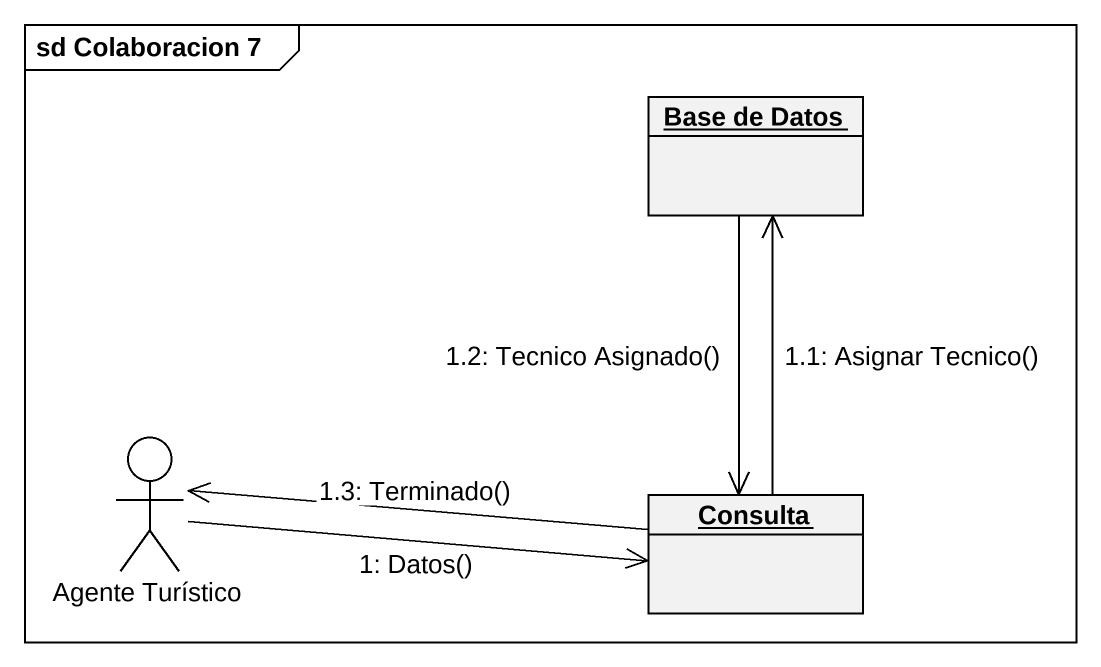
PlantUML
@startuml
mainframe sd Colaboracion 7
allowmixing
hide circle
hide empty members
object "Base de Datos" as Base_de_Datos
actor "Agente Turístico" as Agente_Turístico
object Consulta
Agente_Turístico -right-> Consulta : 1: Datos()
Consulta -up-> Base_de_Datos : 1.1: Asignar Tecnico()
Base_de_Datos --> Consulta : 1.2: Tecnico Asignado()
Consulta -left-> Agente_Turístico : 1.3: Terminado()
@enduml
